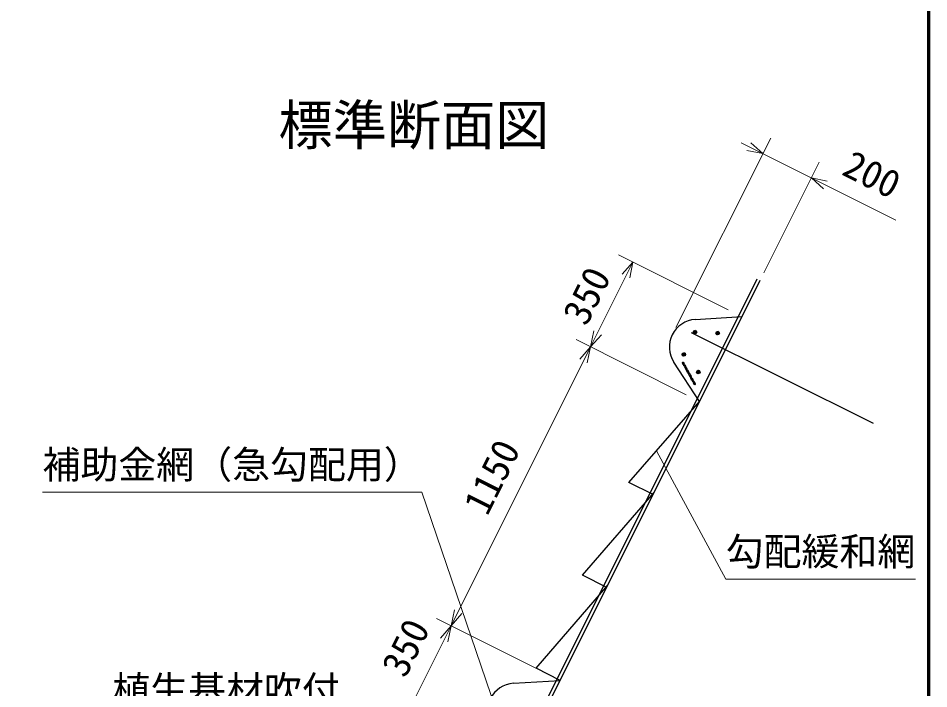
# Model space of a CAD drawing. Units: millimetres, scale not verified. Extents: x 400 to 16400, y 400 to 11650.
# Drawn here: x 13040 to 16400, y 3552 to 6025 of the extents above; entities that cross this region are included whole.
import ezdxf
from ezdxf.enums import TextEntityAlignment as Align

# ---------------------------------------------------------------- set-up
doc = ezdxf.new("R2010")
doc.units = ezdxf.units.MM
doc.header["$LTSCALE"] = 40
for name, color, linetype, lineweight in [('C-STR', 6, 'Continuous', 25), ('C-STR-DIM', 1, 'Continuous', 13), ('C-STR-HTXT', 1, 'Continuous', 13), ('C-TTL', 2, 'Continuous', 70)]:
    doc.layers.add(name, color=color, linetype=linetype, lineweight=lineweight)
doc.layers.add('C-TTL-FRAM', color=7, linetype='Continuous')
doc.styles.add('ＭＳ ゴシック', font='')
doc.styles.get('ＭＳ ゴシック').set_extended_font_data('MS Gothic')

msp = doc.modelspace()

# ---------------------------------------------------------------- linework, layer by layer
at = {"layer": 'C-STR', "color": 1}
msp.add_line((13540.02, 610.27), (15767.01, 5064.25), dxfattribs=at)
at = {"layer": 'C-STR', "color": 7}
for p, q in [((13541.86, 586.65), (15777.93, 5058.79)), ((15537.77, 4913.89), (15710.84, 4924.62)), ((15539.67, 4873.09), (15531.65, 4870.42)), ((15523.65, 4866.59), (16194.48, 4531.18)), ((15541.79, 4871.69), (15530.79, 4868.02)), ((15530.82, 4865.92), (15543.03, 4869.99)), ((15543.64, 4868.09), (15531.48, 4864.03)), ((15532.75, 4862.35), (15543.63, 4865.98)), ((15542.69, 4863.55), (15534.95, 4860.97)), ((15625.46, 4868.01), (15614.46, 4864.35)), ((15614.49, 4862.25), (15626.69, 4866.32)), ((15627.31, 4864.41), (15615.14, 4860.36)), ((15623.33, 4869.41), (15615.32, 4866.74)), ((15616.41, 4858.67), (15627.29, 4862.3)), ((15626.36, 4859.88), (15618.62, 4857.3)), ((15500.76, 4789.63), (15489.77, 4785.96)), ((15489.8, 4783.86), (15502, 4787.93)), ((15502.61, 4786.03), (15490.45, 4781.97)), ((15498.64, 4791.03), (15490.62, 4788.36)), ((15491.72, 4780.29), (15502.6, 4783.92)), ((15501.66, 4781.5), (15493.92, 4778.92)), ((15554.32, 4611.58), (15459.06, 4756.47)), ((15553.9, 4724.9), (15542.9, 4721.24)), ((15542.93, 4719.14), (15555.14, 4723.21)), ((15555.75, 4721.3), (15543.58, 4717.25)), ((15551.78, 4726.3), (15543.76, 4723.63)), ((15544.86, 4715.56), (15555.74, 4719.19)), ((15554.8, 4716.77), (15547.06, 4714.19)), ((14866.95, 3572.25), (15040.02, 3582.98))]:
    msp.add_line(p, q, dxfattribs=at)
at = {"layer": 'C-STR'}
for p, q in [((15489.38, 4755.07), (15491.67, 4755.95)), ((15489.38, 4755.07), (15489.89, 4754.13)), ((15494.88, 4752.07), (15491.27, 4753.05)), ((15495.28, 4754.98), (15491.67, 4755.95)), ((15494.07, 4747.93), (15495.19, 4751.5)), ((15494.25, 4746.18), (15495.27, 4744.31)), ((15500.27, 4742.25), (15496.65, 4743.22)), ((15497.69, 4752.02), (15496.66, 4753.89)), ((15496.74, 4746.7), (15497.86, 4750.27)), ((15500.67, 4745.15), (15497.05, 4746.13)), ((15499.46, 4738.1), (15500.58, 4741.68)), ((15503.07, 4742.2), (15502.05, 4744.07)), ((15502.12, 4736.88), (15503.24, 4740.45)), ((15499.63, 4736.36), (15500.66, 4734.49)), ((15505.65, 4732.42), (15502.03, 4733.4)), ((15506.05, 4735.33), (15502.43, 4736.31)), ((15504.84, 4728.28), (15505.96, 4731.86)), ((15505.01, 4726.54), (15506.04, 4724.67)), ((15511.03, 4722.6), (15507.42, 4723.58)), ((15508.45, 4732.38), (15507.43, 4734.25)), ((15507.51, 4727.06), (15508.63, 4730.63)), ((15511.43, 4725.51), (15507.82, 4726.49)), ((15510.22, 4718.46), (15511.34, 4722.04)), ((15510.4, 4716.72), (15511.42, 4714.85)), ((15516.29, 4712.71), (15512.8, 4713.76)), ((15513.84, 4722.56), (15512.81, 4724.43)), ((15512.89, 4717.23), (15514.01, 4720.81)), ((15516.82, 4715.69), (15513.2, 4716.67)), ((15515.61, 4708.64), (15516.59, 4712.15)), ((15515.78, 4706.89), (15516.8, 4705.02)), ((15519.22, 4712.73), (15518.2, 4714.6)), ((15518.27, 4707.41), (15519.39, 4710.99)), ((15522.2, 4705.87), (15518.58, 4706.85)), ((15524.6, 4702.91), (15523.58, 4704.78)), ((15521.8, 4702.96), (15518.18, 4703.94)), ((15520.99, 4698.82), (15522.11, 4702.39)), ((15521.16, 4697.07), (15522.19, 4695.2)), ((15527.18, 4693.14), (15523.57, 4694.12)), ((15523.66, 4697.59), (15524.78, 4701.17)), ((15527.58, 4696.05), (15523.97, 4697.03)), ((15526.37, 4689), (15527.49, 4692.57)), ((15526.55, 4687.25), (15527.57, 4685.38)), ((15527.53, 4693.09), (15527.51, 4693.06)), ((15527.53, 4693.09), (15527.51, 4693.06)), ((15527.51, 4693.06), (15527.75, 4693.07)), ((15527.75, 4693.07), (15527.51, 4693.06)), ((15527.51, 4693.03), (15527.75, 4693.07)), ((15527.75, 4693.07), (15527.51, 4693.03)), ((15527.51, 4692.99), (15527.75, 4693.07)), ((15527.75, 4693.07), (15527.51, 4692.99)), ((15527.51, 4693.06), (15527.75, 4693.07)), ((15527.75, 4693.07), (15527.51, 4693.06)), ((15527.51, 4693.03), (15527.75, 4693.07)), ((15527.75, 4693.07), (15527.51, 4693.03)), ((15527.51, 4692.99), (15527.75, 4693.07)), ((15527.75, 4693.07), (15527.51, 4692.99)), ((15527.51, 4693.06), (15527.51, 4693.03)), ((15527.51, 4693.06), (15527.51, 4693.03)), ((15527.51, 4693.03), (15527.51, 4692.99)), ((15527.51, 4693.03), (15527.51, 4692.99)), ((15527.51, 4692.99), (15527.52, 4692.96)), ((15527.51, 4692.99), (15527.52, 4692.96)), ((15527.52, 4692.96), (15527.75, 4693.07)), ((15527.75, 4693.07), (15527.52, 4692.96)), ((15527.52, 4692.96), (15527.75, 4693.07)), ((15527.75, 4693.07), (15527.52, 4692.96)), ((15527.52, 4692.96), (15527.54, 4692.94)), ((15527.52, 4692.96), (15527.54, 4692.94)), ((15527.55, 4693.11), (15527.53, 4693.09)), ((15527.55, 4693.11), (15527.53, 4693.09)), ((15527.53, 4693.09), (15527.75, 4693.07)), ((15527.75, 4693.07), (15527.53, 4693.09)), ((15527.53, 4693.09), (15527.75, 4693.07)), ((15527.75, 4693.07), (15527.53, 4693.09)), ((15527.54, 4692.94), (15527.75, 4693.07)), ((15527.75, 4693.07), (15527.54, 4692.94)), ((15527.54, 4692.94), (15527.75, 4693.07)), ((15527.75, 4693.07), (15527.54, 4692.94)), ((15527.54, 4692.94), (15527.56, 4692.91)), ((15527.54, 4692.94), (15527.56, 4692.91)), ((15527.58, 4693.13), (15527.55, 4693.11)), ((15527.58, 4693.13), (15527.55, 4693.11)), ((15527.55, 4693.11), (15527.75, 4693.07)), ((15527.75, 4693.07), (15527.55, 4693.11)), ((15527.55, 4693.11), (15527.75, 4693.07)), ((15527.75, 4693.07), (15527.55, 4693.11)), ((15527.56, 4692.91), (15527.75, 4693.07)), ((15527.75, 4693.07), (15527.56, 4692.91)), ((15527.56, 4692.91), (15527.75, 4693.07)), ((15527.75, 4693.07), (15527.56, 4692.91)), ((15527.56, 4692.91), (15527.59, 4692.9)), ((15527.56, 4692.91), (15527.59, 4692.9)), ((15527.61, 4693.14), (15527.58, 4693.13)), ((15527.61, 4693.14), (15527.58, 4693.13)), ((15527.58, 4693.13), (15527.75, 4693.07)), ((15527.75, 4693.07), (15527.58, 4693.13)), ((15527.58, 4693.13), (15527.75, 4693.07)), ((15527.75, 4693.07), (15527.58, 4693.13)), ((15527.59, 4692.9), (15527.75, 4693.07)), ((15527.75, 4693.07), (15527.59, 4692.9)), ((15527.59, 4692.9), (15527.75, 4693.07)), ((15527.75, 4693.07), (15527.59, 4692.9)), ((15527.59, 4692.9), (15527.62, 4692.89)), ((15527.59, 4692.9), (15527.62, 4692.89)), ((15527.64, 4693.14), (15527.61, 4693.14)), ((15527.61, 4693.14), (15527.75, 4693.07)), ((15527.75, 4693.07), (15527.61, 4693.14)), ((15527.64, 4693.14), (15527.61, 4693.14)), ((15527.61, 4693.14), (15527.75, 4693.07)), ((15527.75, 4693.07), (15527.61, 4693.14)), ((15527.62, 4692.89), (15527.75, 4693.07)), ((15527.75, 4693.07), (15527.62, 4692.89)), ((15527.62, 4692.89), (15527.75, 4693.07)), ((15527.75, 4693.07), (15527.62, 4692.89)), ((15527.62, 4692.89), (15527.65, 4692.89)), ((15527.62, 4692.89), (15527.65, 4692.89)), ((15527.67, 4693.13), (15527.64, 4693.14)), ((15527.64, 4693.14), (15527.75, 4693.07)), ((15527.75, 4693.07), (15527.64, 4693.14)), ((15527.67, 4693.13), (15527.64, 4693.14)), ((15527.64, 4693.14), (15527.75, 4693.07)), ((15527.75, 4693.07), (15527.64, 4693.14)), ((15527.65, 4692.89), (15527.75, 4693.07)), ((15527.75, 4693.07), (15527.65, 4692.89)), ((15527.65, 4692.89), (15527.75, 4693.07)), ((15527.75, 4693.07), (15527.65, 4692.89)), ((15527.65, 4692.89), (15527.68, 4692.9)), ((15527.65, 4692.89), (15527.68, 4692.9)), ((15527.7, 4693.12), (15527.67, 4693.13)), ((15527.67, 4693.13), (15527.75, 4693.07)), ((15527.75, 4693.07), (15527.67, 4693.13)), ((15527.7, 4693.12), (15527.67, 4693.13)), ((15527.67, 4693.13), (15527.75, 4693.07)), ((15527.75, 4693.07), (15527.67, 4693.13)), ((15527.68, 4692.9), (15527.75, 4693.07)), ((15527.75, 4693.07), (15527.68, 4692.9)), ((15527.68, 4692.9), (15527.75, 4693.07)), ((15527.75, 4693.07), (15527.68, 4692.9)), ((15527.68, 4692.9), (15527.71, 4692.92)), ((15527.68, 4692.9), (15527.71, 4692.92)), ((15527.73, 4693.1), (15527.7, 4693.12)), ((15527.7, 4693.12), (15527.75, 4693.07)), ((15527.75, 4693.07), (15527.7, 4693.12)), ((15527.73, 4693.1), (15527.7, 4693.12)), ((15527.7, 4693.12), (15527.75, 4693.07)), ((15527.75, 4693.07), (15527.7, 4693.12)), ((15527.71, 4692.92), (15527.75, 4693.07)), ((15527.75, 4693.07), (15527.71, 4692.92)), ((15527.71, 4692.92), (15527.75, 4693.07)), ((15527.75, 4693.07), (15527.71, 4692.92)), ((15527.71, 4692.92), (15527.73, 4692.94)), ((15527.71, 4692.92), (15527.73, 4692.94)), ((15527.75, 4693.07), (15527.73, 4693.1)), ((15527.75, 4693.07), (15527.73, 4693.1)), ((15527.73, 4692.94), (15527.75, 4693.07)), ((15527.75, 4693.07), (15527.73, 4692.94)), ((15527.73, 4692.94), (15527.75, 4693.07)), ((15527.75, 4693.07), (15527.73, 4692.94)), ((15527.73, 4692.94), (15527.75, 4692.97)), ((15527.73, 4692.94), (15527.75, 4692.97)), ((15527.75, 4692.97), (15527.75, 4693.07)), ((15527.75, 4693.07), (15527.75, 4692.97)), ((15527.76, 4693.01), (15527.75, 4693.07)), ((15527.75, 4693.07), (15527.76, 4693.01)), ((15527.75, 4693.04), (15527.75, 4693.07)), ((15527.75, 4692.97), (15527.75, 4693.07)), ((15527.75, 4693.07), (15527.75, 4692.97)), ((15527.76, 4693.01), (15527.75, 4693.07)), ((15527.75, 4693.07), (15527.76, 4693.01)), ((15527.75, 4693.04), (15527.75, 4693.07)), ((15527.76, 4693.01), (15527.75, 4693.04)), ((15527.76, 4693.01), (15527.75, 4693.04)), ((15527.75, 4692.97), (15527.76, 4693.01)), ((15527.75, 4692.97), (15527.76, 4693.01)), ((15532.57, 4683.32), (15528.95, 4684.3)), ((15529.99, 4693.09), (15528.96, 4694.96)), ((15529.04, 4687.77), (15530.16, 4691.34)), ((15532.97, 4686.23), (15529.35, 4687.2)), ((15531.76, 4679.18), (15532.88, 4682.75)), ((15531.76, 4679.18), (15532.88, 4682.75)), ((15531.93, 4677.43), (15532.99, 4675.58)), ((15538.4, 4673.37), (15534.33, 4674.47)), ((15538.4, 4673.37), (15534.33, 4674.47)), ((15535.37, 4683.27), (15534.34, 4685.14)), ((15534.42, 4677.95), (15535.54, 4681.52)), ((15539.27, 4676.15), (15534.73, 4677.38)), ((15538.4, 4673.37), (15539.27, 4676.15)), ((15293.42, 4313.37), (15554.32, 4611.58)), ((15382.86, 4268.65), (15293.42, 4313.37)), ((15122, 3970.54), (15386.75, 4276.43)), ((15211.44, 3925.82), (15122, 3970.54)), ((14950.58, 3627.71), (15215.33, 3933.6)), ((15040.02, 3582.98), (14950.58, 3627.71))]:
    msp.add_line(p, q, dxfattribs=at)
at = {"layer": 'C-STR', "color": 7}
for centre in [(15537.22, 4867.07), (15620.89, 4863.39), (15496.19, 4785.01), (15549.33, 4720.28)]:
    msp.add_circle(centre, 6.5, dxfattribs=at)
at = {"layer": 'C-STR'}
for centre, radius in [((15493.3, 4750.83), 1.64), ((15504.02, 4737.55), 1.64), ((15509.45, 4721.37), 1.64), ((15520.17, 4708.08), 1.64), ((15525.6, 4691.9), 1.64), ((15527.63, 4693.02), 0.125), ((15527.63, 4693.02), 0.125), ((15536.32, 4678.62), 1.64)]:
    msp.add_circle(centre, radius, dxfattribs=at)
at = {"layer": 'C-STR', "color": 7}
for centre in [(15544.55, 4812.12), (14873.73, 3470.48)]:
    msp.add_arc(centre, 102, 93.80869, 213.06111, dxfattribs=at)
at = {"layer": 'C-STR'}
for centre, radius, start, end in [((15491.85, 4755.21), 2.24, 208.72695, 254.85026), ((15496.21, 4747.26), 2.24, 162.60365, 208.72695), ((15494.77, 4751.63), 0.448, 342.60365, 74.85026), ((15497.24, 4745.39), 2.24, 208.72695, 254.85026), ((15494.7, 4752.81), 2.24, 28.72695, 74.85026), ((15497.17, 4746.57), 0.448, 162.60365, 254.85026), ((15495.72, 4750.94), 2.24, 342.60365, 28.72695), ((15501.59, 4737.44), 2.24, 162.60365, 208.72695), ((15500.15, 4741.81), 0.448, 342.60365, 74.85026), ((15500.08, 4742.99), 2.24, 28.72695, 74.85026), ((15501.11, 4741.12), 2.24, 342.60365, 28.72695), ((15502.62, 4735.57), 2.24, 208.72695, 254.85026), ((15502.55, 4736.74), 0.448, 162.60365, 254.85026), ((15506.98, 4727.61), 2.24, 162.60365, 208.72695), ((15505.53, 4731.99), 0.448, 342.60365, 74.85026), ((15508, 4725.74), 2.24, 208.72695, 254.85026), ((15505.46, 4733.17), 2.24, 28.72695, 74.85026), ((15507.93, 4726.92), 0.448, 162.60365, 254.85026), ((15506.49, 4731.3), 2.24, 342.60365, 28.72695), ((15512.36, 4717.79), 2.24, 162.60365, 208.72695), ((15510.92, 4722.17), 0.448, 342.60365, 74.85026), ((15513.39, 4715.92), 2.24, 208.72695, 254.85026), ((15510.85, 4723.35), 2.24, 28.72695, 74.85026), ((15513.32, 4717.1), 0.448, 162.60365, 254.85026), ((15511.87, 4721.48), 2.24, 342.60365, 28.72695), ((15517.74, 4707.97), 2.24, 162.60365, 208.72695), ((15518.77, 4706.1), 2.24, 208.72695, 254.85026), ((15516.23, 4713.53), 2.24, 28.72695, 74.85026), ((15518.7, 4707.28), 0.448, 162.60365, 254.85026), ((15517.26, 4711.66), 2.24, 342.60365, 28.72695), ((15521.61, 4703.71), 2.24, 28.72695, 74.85026), ((15523.13, 4698.15), 2.24, 162.60365, 208.72695), ((15521.68, 4702.53), 0.448, 342.60365, 74.85026), ((15524.15, 4696.28), 2.24, 208.72695, 254.85026), ((15524.08, 4697.46), 0.448, 162.60365, 254.85026), ((15522.64, 4701.84), 2.24, 342.60365, 28.72695), ((15528.51, 4688.33), 2.24, 162.60365, 208.72695), ((15527.06, 4692.71), 0.448, 342.60365, 74.85026), ((15529.53, 4686.46), 2.24, 208.72695, 254.85026), ((15527, 4693.88), 2.24, 28.72695, 74.85026), ((15529.47, 4687.64), 0.448, 162.60365, 254.85026), ((15528.02, 4692.01), 2.24, 342.60365, 28.72695), ((15533.89, 4678.51), 2.24, 162.60365, 208.72695), ((15532.45, 4682.88), 0.448, 342.60365, 74.85026), ((15532.38, 4684.06), 2.24, 28.72695, 74.85026), ((15535.61, 4677.28), 3.12, 213.02297, 243.91389), ((15534.85, 4677.81), 0.448, 162.60365, 254.85026), ((15533.41, 4682.19), 2.24, 342.60365, 28.72695)]:
    msp.add_arc(centre, radius, start, end, dxfattribs=at)
at = {"layer": 'C-STR-DIM'}
for p, q in [((15467.11, 4884.38), (15816.53, 5583.2)), ((16277.9, 5280.58), (15707.26, 5565.91)), ((15787.75, 5525.66), (15742.86, 5565.46)), ((15787.75, 5525.66), (15728.97, 5537.69)), ((15791.34, 5085.62), (15995.41, 5493.76)), ((15966.64, 5436.21), (16011.53, 5396.41)), ((15966.64, 5436.21), (16025.42, 5424.18)), ((15659.86, 4950.12), (15254.69, 5152.7)), ((15151.83, 4812.82), (15308.35, 5125.87)), ((15308.35, 5125.87), (15268.54, 5080.98)), ((15308.35, 5125.87), (15296.32, 5067.09)), ((15504.23, 4636.62), (15098.16, 4839.65)), ((15151.83, 4812.82), (15163.86, 4871.6)), ((15151.83, 4812.82), (15191.64, 4857.71)), ((14637.53, 3784.23), (15151.83, 4812.82)), ((14637.53, 3784.23), (15151.83, 4812.82)), ((14637.53, 3784.23), (15151.83, 4812.82)), ((15151.83, 4812.82), (15112.02, 4767.93)), ((15151.83, 4812.82), (15139.8, 4754.04)), ((14637.53, 3784.23), (14649.56, 3843.01)), ((14987.25, 3609.37), (14583.87, 3811.06)), ((14637.53, 3784.23), (14677.34, 3829.12)), ((14481.01, 3471.18), (14637.53, 3784.23)), ((14637.53, 3784.23), (14597.72, 3739.34)), ((14637.53, 3784.23), (14625.5, 3725.45))]:
    msp.add_line(p, q, dxfattribs=at)
at = {"layer": 'C-STR-HTXT'}
for p, q in [((15394.8, 4429.25), (15650.52, 3956.26)), ((13129.37, 4276.74), (14529.37, 4276.74)), ((14824.46, 3413.34), (14529.37, 4276.74)), ((15650.52, 3956.26), (16350.52, 3956.26))]:
    msp.add_line(p, q, dxfattribs=at)
at = {"layer": 'C-TTL'}
msp.add_lwpolyline([(400, 400), (16400, 400), (16400, 11480), (400, 11480)], close=True, dxfattribs=at)

# ---------------------------------------------------------------- texts
at = {"layer": 'C-STR-DIM', "color": 7, "style": 'ＭＳ ゴシック'}
for s, rotation, p in [('200', 333.435, (16060.55, 5422.8)), ('350', 63.435, (15163.86, 4871.6)), ('1150', 63.435, (14798.08, 4172.41)), ('350', 63.435, (14495.7, 3573.85))]:
    msp.add_text(s, height=102.6, rotation=rotation, dxfattribs=at).set_placement(p, align=Align.BOTTOM_LEFT)
at = {"layer": 'C-STR-HTXT', "color": 7, "style": 'ＭＳ ゴシック'}
for s, p in [('補助金網（急勾配用）', (13129.37, 4296.74)), ('勾配緩和網', (15650.52, 3976.26)), ('植生基材吹付', (13386.77, 3466.2))]:
    msp.add_text(s, height=102.6, dxfattribs=at).set_placement(p, align=Align.BOTTOM_LEFT)
at = {"layer": 'C-TTL-FRAM', "style": 'ＭＳ ゴシック'}
msp.add_text('標準断面図', height=146.6, dxfattribs=at).set_placement((14000.07, 5514.05), align=Align.BOTTOM_LEFT)

doc.saveas('drawing.dxf')
